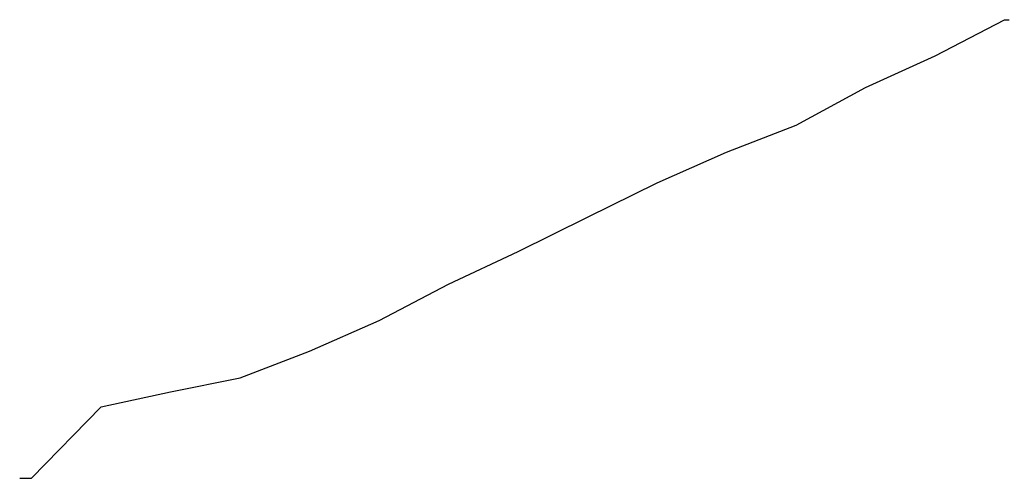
# Model space of a CAD drawing. Header units: metres. Extents: x -1 to 83, y -39 to 0.
import ezdxf

# ---------------------------------------------------------------- set-up
doc = ezdxf.new("R2010")
doc.units = ezdxf.units.M

msp = doc.modelspace()

# ---------------------------------------------------------------- linework, layer by layer
msp.add_lwpolyline([(-1, -38.95), (0, -38.95), (5.9, -32.88), (11.8, -31.62), (17.7, -30.42), (23.6, -28.15), (29.5, -25.55), (35.4, -22.46), (41.3, -19.7), (47.2, -16.76), (53.1, -13.85), (59, -11.24), (64.9, -8.94), (70.8, -5.74), (76.7, -3.06), (82.6, 0), (83, 0)])

doc.saveas('drawing.dxf')
